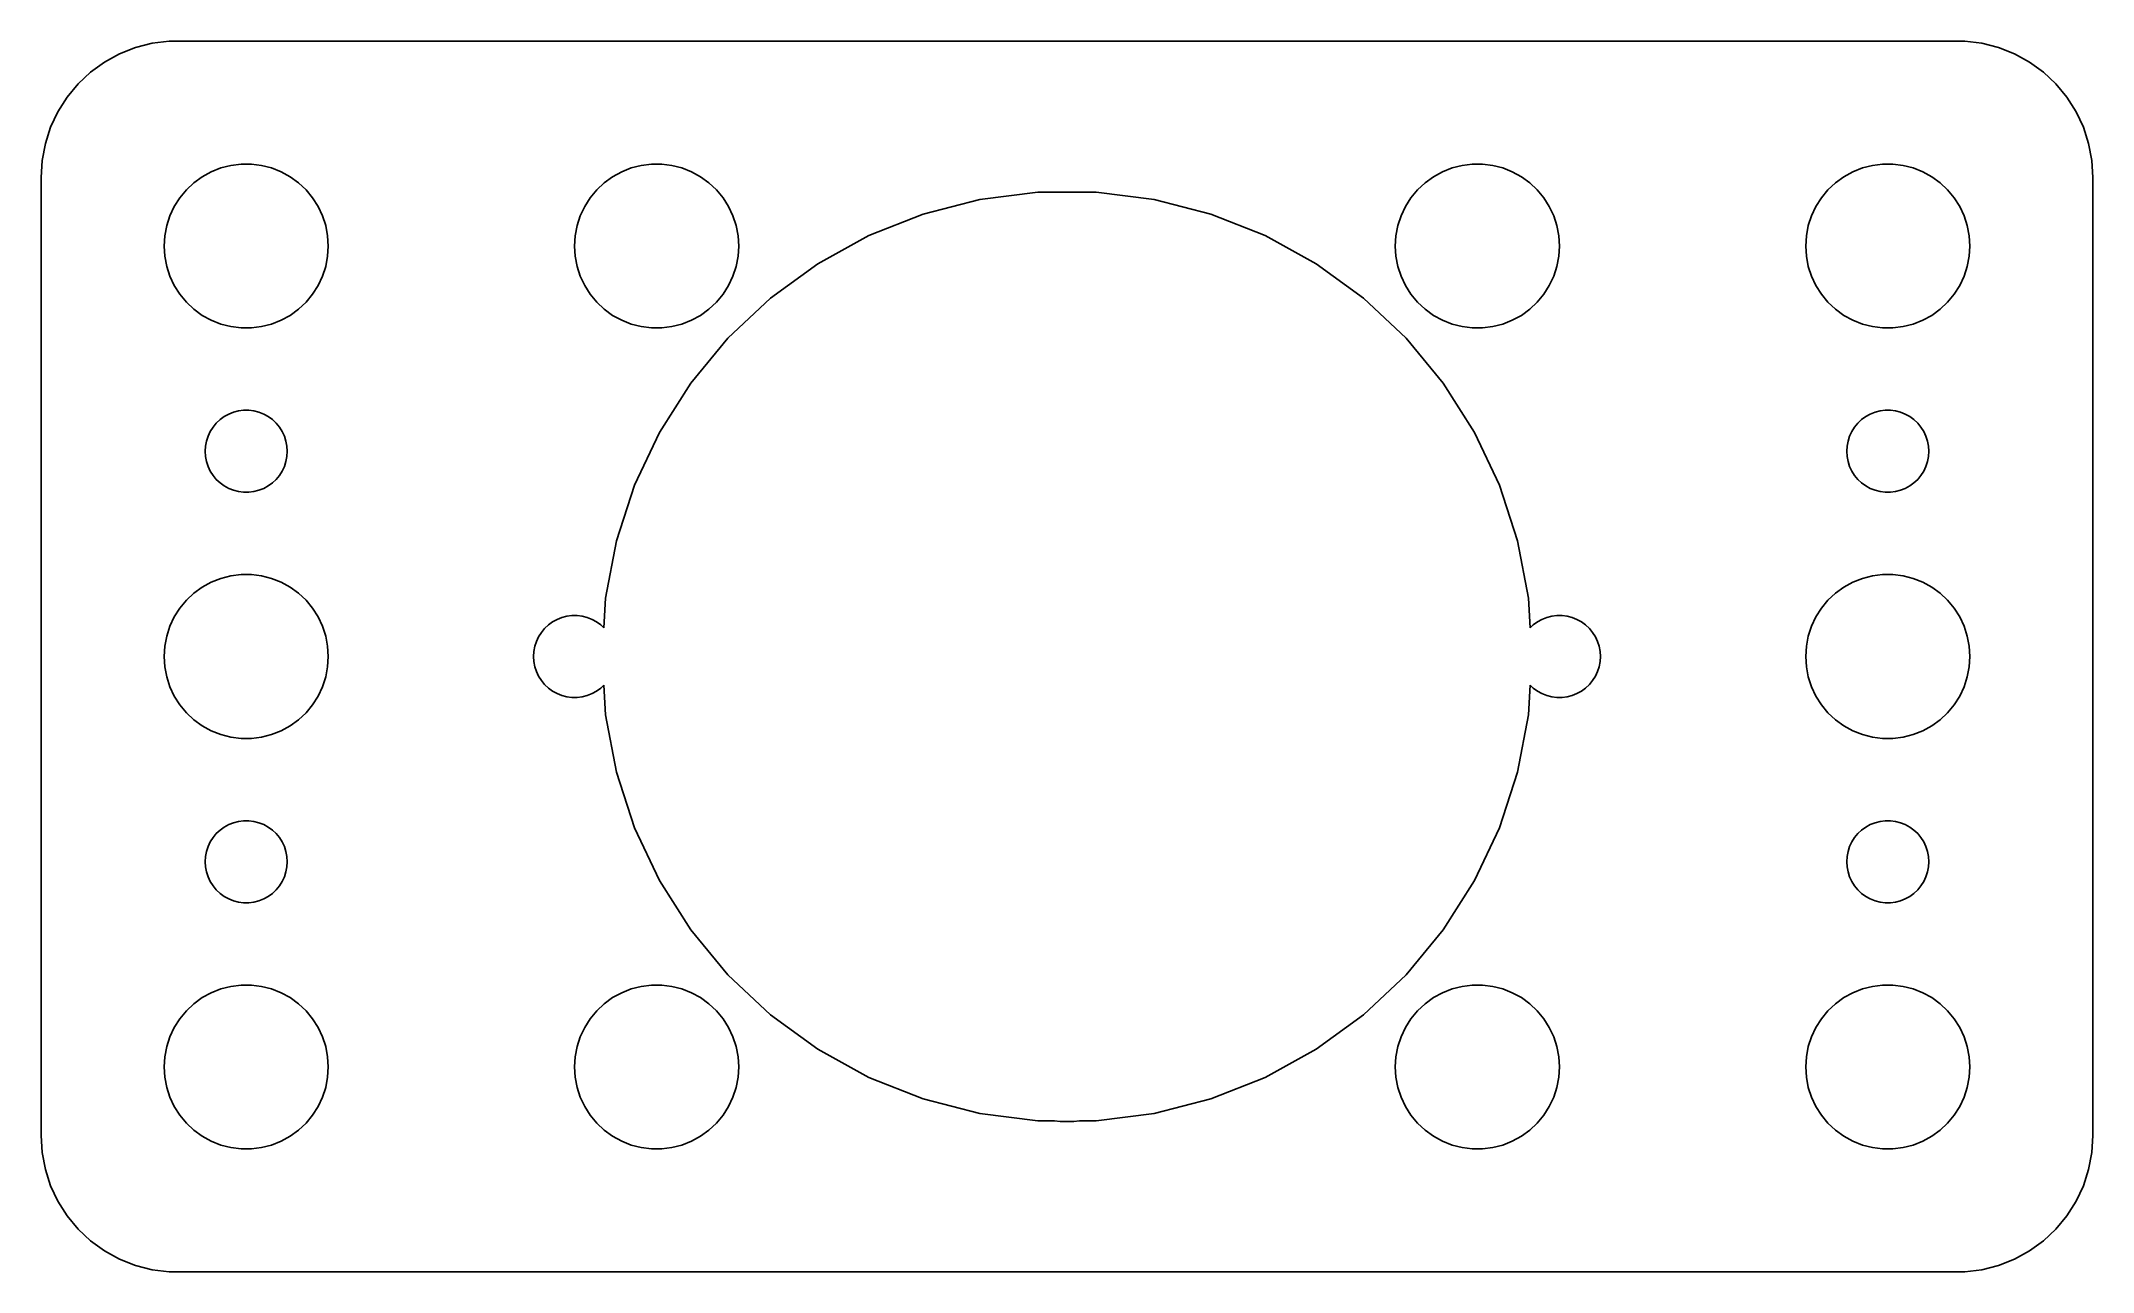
# Model space of a CAD drawing. Header units: metres. Extents: x -37.5 to 37.5, y 31.5 to 76.5.
import ezdxf

# ---------------------------------------------------------------- set-up
doc = ezdxf.new("R2010")
doc.units = ezdxf.units.M

msp = doc.modelspace()

# ---------------------------------------------------------------- linework, layer by layer
for p, q in [((-34.6289, 76.0241), (-35.1791, 75.7216)), ((-34.0451, 76.2553), (-34.6289, 76.0241)), ((-33.4369, 76.4114), (-34.0451, 76.2553)), ((-32.8139, 76.4901), (-33.4369, 76.4114)), ((32.8139, 76.4901), (-32.8139, 76.4901)), ((33.4369, 76.4114), (32.8139, 76.4901)), ((34.0451, 76.2553), (33.4369, 76.4114)), ((34.6289, 76.0241), (34.0451, 76.2553)), ((35.1791, 75.7216), (34.6289, 76.0241)), ((-35.6871, 75.3526), (-36.1448, 74.9227)), ((-35.1791, 75.7216), (-35.6871, 75.3526)), ((35.6871, 75.3526), (35.1791, 75.7216)), ((36.1448, 74.9227), (35.6871, 75.3526)), ((-36.5451, 74.4389), (-36.8815, 73.9088)), ((-36.1448, 74.9227), (-36.5451, 74.4389)), ((36.5451, 74.4389), (36.1448, 74.9227)), ((36.8815, 73.9088), (36.5451, 74.4389)), ((-36.8815, 73.9088), (-37.1489, 73.3406)), ((37.1489, 73.3406), (36.8815, 73.9088)), ((-37.1489, 73.3406), (-37.3429, 72.7434)), ((37.3429, 72.7434), (37.1489, 73.3406)), ((-37.4606, 72.1267), (-37.5, 71.5)), ((-37.3429, 72.7434), (-37.4606, 72.1267)), ((37.4606, 72.1267), (37.3429, 72.7434)), ((37.5, 71.5), (37.4606, 72.1267)), ((-37.5, 71.5), (-37.5, 36.5)), ((-32.1869, 71.0536), (-31.9123, 71.3115)), ((-31.9123, 71.3115), (-31.6075, 71.533)), ((-31.6075, 71.533), (-31.2773, 71.7145)), ((-31.2773, 71.7145), (-30.927, 71.8532)), ((-30.927, 71.8532), (-30.5621, 71.9469)), ((-30.5621, 71.9469), (-30.1884, 71.9941)), ((-30.1884, 71.9941), (-29.8116, 71.9941)), ((-29.8116, 71.9941), (-29.4379, 71.9469)), ((-29.4379, 71.9469), (-29.0729, 71.8532)), ((-29.0729, 71.8532), (-28.7227, 71.7145)), ((-28.7227, 71.7145), (-28.3925, 71.533)), ((-28.3925, 71.533), (-28.0877, 71.3115)), ((-28.0877, 71.3115), (-27.8131, 71.0536)), ((-17.1869, 71.0536), (-16.9123, 71.3115)), ((-16.9123, 71.3115), (-16.6075, 71.533)), ((-16.6075, 71.533), (-16.2773, 71.7145)), ((-16.2773, 71.7145), (-15.927, 71.8532)), ((-15.927, 71.8532), (-15.5621, 71.9469)), ((-15.5621, 71.9469), (-15.1884, 71.9941)), ((-15.1884, 71.9941), (-14.8116, 71.9941)), ((-14.8116, 71.9941), (-14.4379, 71.9469)), ((-14.4379, 71.9469), (-14.0729, 71.8532)), ((-14.0729, 71.8532), (-13.7227, 71.7145)), ((-13.7227, 71.7145), (-13.3925, 71.533)), ((-13.3925, 71.533), (-13.0877, 71.3115)), ((-13.0877, 71.3115), (-12.8131, 71.0536)), ((12.8131, 71.0536), (13.0877, 71.3115)), ((13.0877, 71.3115), (13.3925, 71.533)), ((13.3925, 71.533), (13.7227, 71.7145)), ((13.7227, 71.7145), (14.0729, 71.8532)), ((14.0729, 71.8532), (14.4379, 71.9469)), ((14.4379, 71.9469), (14.8116, 71.9941)), ((14.8116, 71.9941), (15.1884, 71.9941)), ((15.1884, 71.9941), (15.5621, 71.9469)), ((15.5621, 71.9469), (15.927, 71.8532)), ((15.927, 71.8532), (16.2773, 71.7145)), ((16.2773, 71.7145), (16.6075, 71.533)), ((16.6075, 71.533), (16.9123, 71.3115)), ((16.9123, 71.3115), (17.1869, 71.0536)), ((27.8131, 71.0536), (28.0877, 71.3115)), ((28.0877, 71.3115), (28.3925, 71.533)), ((28.3925, 71.533), (28.7227, 71.7145)), ((28.7227, 71.7145), (29.0729, 71.8532)), ((29.0729, 71.8532), (29.4379, 71.9469)), ((29.4379, 71.9469), (29.8116, 71.9941)), ((29.8116, 71.9941), (30.1884, 71.9941)), ((30.1884, 71.9941), (30.5621, 71.9469)), ((30.5621, 71.9469), (30.927, 71.8532)), ((30.927, 71.8532), (31.2773, 71.7145)), ((31.2773, 71.7145), (31.6075, 71.533)), ((31.6075, 71.533), (31.9123, 71.3115)), ((31.9123, 71.3115), (32.1869, 71.0536)), ((37.5, 36.5), (37.5, 71.5)), ((-32.6289, 70.4453), (-32.427, 70.7634)), ((-32.427, 70.7634), (-32.1869, 71.0536)), ((-27.8131, 71.0536), (-27.5729, 70.7634)), ((-27.5729, 70.7634), (-27.3711, 70.4453)), ((-17.6289, 70.4453), (-17.427, 70.7634)), ((-17.427, 70.7634), (-17.1869, 71.0536)), ((-12.8131, 71.0536), (-12.5729, 70.7634)), ((-12.5729, 70.7634), (-12.3711, 70.4453)), ((-5.2533, 70.168), (-3.1855, 70.6989)), ((-3.1855, 70.6989), (-1.0674, 70.9664)), ((-1.0674, 70.9664), (1.0674, 70.9664)), ((1.0674, 70.9664), (3.1855, 70.6989)), ((3.1855, 70.6989), (5.2533, 70.168)), ((12.3711, 70.4453), (12.5729, 70.7634)), ((12.5729, 70.7634), (12.8131, 71.0536)), ((17.1869, 71.0536), (17.427, 70.7634)), ((17.427, 70.7634), (17.6289, 70.4453)), ((27.3711, 70.4453), (27.5729, 70.7634)), ((27.5729, 70.7634), (27.8131, 71.0536)), ((32.1869, 71.0536), (32.427, 70.7634)), ((32.427, 70.7634), (32.6289, 70.4453)), ((-32.9057, 69.7461), (-32.7893, 70.1044)), ((-32.7893, 70.1044), (-32.6289, 70.4453)), ((-27.3711, 70.4453), (-27.2107, 70.1044)), ((-27.2107, 70.1044), (-27.0942, 69.7461)), ((-17.9057, 69.7461), (-17.7893, 70.1044)), ((-17.7893, 70.1044), (-17.6289, 70.4453)), ((-12.3711, 70.4453), (-12.2107, 70.1044)), ((-12.2107, 70.1044), (-12.0942, 69.7461)), ((-7.2382, 69.382), (-5.2533, 70.168)), ((5.2533, 70.168), (7.2382, 69.382)), ((12.0942, 69.7461), (12.2107, 70.1044)), ((12.2107, 70.1044), (12.3711, 70.4453)), ((17.6289, 70.4453), (17.7893, 70.1044)), ((17.7893, 70.1044), (17.9057, 69.7461)), ((27.0942, 69.7461), (27.2107, 70.1044)), ((27.2107, 70.1044), (27.3711, 70.4453)), ((32.6289, 70.4453), (32.7893, 70.1044)), ((32.7893, 70.1044), (32.9057, 69.7461)), ((-33, 69), (-32.9763, 69.376)), ((-32.9763, 68.624), (-33, 69)), ((-32.9763, 69.376), (-32.9057, 69.7461)), ((-27.0942, 69.7461), (-27.0237, 69.376)), ((-27.0237, 69.376), (-27, 69)), ((-27, 69), (-27.0237, 68.624)), ((-18, 69), (-17.9763, 69.376)), ((-17.9763, 68.624), (-18, 69)), ((-17.9763, 69.376), (-17.9057, 69.7461)), ((-12.0942, 69.7461), (-12.0237, 69.376)), ((-12.0237, 69.376), (-12, 69)), ((-12, 69), (-12.0237, 68.624)), ((-9.109, 68.3536), (-7.2382, 69.382)), ((7.2382, 69.382), (9.109, 68.3536)), ((12, 69), (12.0237, 69.376)), ((12.0237, 68.624), (12, 69)), ((12.0237, 69.376), (12.0942, 69.7461)), ((17.9057, 69.7461), (17.9763, 69.376)), ((17.9763, 69.376), (18, 69)), ((18, 69), (17.9763, 68.624)), ((27, 69), (27.0237, 69.376)), ((27.0237, 68.624), (27, 69)), ((27.0237, 69.376), (27.0942, 69.7461)), ((32.9057, 69.7461), (32.9763, 69.376)), ((32.9763, 69.376), (33, 69)), ((33, 69), (32.9763, 68.624)), ((-32.9057, 68.2539), (-32.9763, 68.624)), ((-32.7893, 67.8956), (-32.9057, 68.2539)), ((-27.0942, 68.2539), (-27.2107, 67.8956)), ((-27.0237, 68.624), (-27.0942, 68.2539)), ((-17.9057, 68.2539), (-17.9763, 68.624)), ((-17.7893, 67.8956), (-17.9057, 68.2539)), ((-12.0942, 68.2539), (-12.2107, 67.8956)), ((-12.0237, 68.624), (-12.0942, 68.2539)), ((-10.8362, 67.0987), (-9.109, 68.3536)), ((9.109, 68.3536), (10.8362, 67.0987)), ((12.0942, 68.2539), (12.0237, 68.624)), ((12.2107, 67.8956), (12.0942, 68.2539)), ((17.9057, 68.2539), (17.7893, 67.8956)), ((17.9763, 68.624), (17.9057, 68.2539)), ((27.0942, 68.2539), (27.0237, 68.624)), ((27.2107, 67.8956), (27.0942, 68.2539)), ((32.9057, 68.2539), (32.7893, 67.8956)), ((32.9763, 68.624), (32.9057, 68.2539)), ((-32.6289, 67.5547), (-32.7893, 67.8956)), ((-32.427, 67.2366), (-32.6289, 67.5547)), ((-27.3711, 67.5547), (-27.5729, 67.2366)), ((-27.2107, 67.8956), (-27.3711, 67.5547)), ((-17.6289, 67.5547), (-17.7893, 67.8956)), ((-17.427, 67.2366), (-17.6289, 67.5547)), ((-12.3711, 67.5547), (-12.5729, 67.2366)), ((-12.2107, 67.8956), (-12.3711, 67.5547)), ((12.3711, 67.5547), (12.2107, 67.8956)), ((12.5729, 67.2366), (12.3711, 67.5547)), ((17.6289, 67.5547), (17.427, 67.2366)), ((17.7893, 67.8956), (17.6289, 67.5547)), ((27.3711, 67.5547), (27.2107, 67.8956)), ((27.5729, 67.2366), (27.3711, 67.5547)), ((32.6289, 67.5547), (32.427, 67.2366)), ((32.7893, 67.8956), (32.6289, 67.5547)), ((-32.1869, 66.9464), (-32.427, 67.2366)), ((-31.9123, 66.6884), (-32.1869, 66.9464)), ((-27.8131, 66.9464), (-28.0877, 66.6884)), ((-27.5729, 67.2366), (-27.8131, 66.9464)), ((-17.1869, 66.9464), (-17.427, 67.2366)), ((-16.9123, 66.6884), (-17.1869, 66.9464)), ((-12.8131, 66.9464), (-13.0877, 66.6884)), ((-12.5729, 67.2366), (-12.8131, 66.9464)), ((-12.3925, 65.6373), (-10.8362, 67.0987)), ((10.8362, 67.0987), (12.3925, 65.6373)), ((12.8131, 66.9464), (12.5729, 67.2366)), ((13.0877, 66.6884), (12.8131, 66.9464)), ((17.1869, 66.9464), (16.9123, 66.6884)), ((17.427, 67.2366), (17.1869, 66.9464)), ((27.8131, 66.9464), (27.5729, 67.2366)), ((28.0877, 66.6884), (27.8131, 66.9464)), ((32.1869, 66.9464), (31.9123, 66.6884)), ((32.427, 67.2366), (32.1869, 66.9464)), ((-31.6075, 66.467), (-31.9123, 66.6884)), ((-31.2773, 66.2855), (-31.6075, 66.467)), ((-30.927, 66.1468), (-31.2773, 66.2855)), ((-30.5621, 66.0531), (-30.927, 66.1468)), ((-30.1884, 66.0059), (-30.5621, 66.0531)), ((-29.8116, 66.0059), (-30.1884, 66.0059)), ((-29.4379, 66.0531), (-29.8116, 66.0059)), ((-29.0729, 66.1468), (-29.4379, 66.0531)), ((-28.7227, 66.2855), (-29.0729, 66.1468)), ((-28.3925, 66.467), (-28.7227, 66.2855)), ((-28.0877, 66.6884), (-28.3925, 66.467)), ((-16.6075, 66.467), (-16.9123, 66.6884)), ((-16.2773, 66.2855), (-16.6075, 66.467)), ((-15.927, 66.1468), (-16.2773, 66.2855)), ((-15.5621, 66.0531), (-15.927, 66.1468)), ((-15.1884, 66.0059), (-15.5621, 66.0531)), ((-14.8116, 66.0059), (-15.1884, 66.0059)), ((-14.4379, 66.0531), (-14.8116, 66.0059)), ((-14.0729, 66.1468), (-14.4379, 66.0531)), ((-13.7227, 66.2855), (-14.0729, 66.1468)), ((-13.3925, 66.467), (-13.7227, 66.2855)), ((-13.0877, 66.6884), (-13.3925, 66.467)), ((13.3925, 66.467), (13.0877, 66.6884)), ((13.7227, 66.2855), (13.3925, 66.467)), ((14.0729, 66.1468), (13.7227, 66.2855)), ((14.4379, 66.0531), (14.0729, 66.1468)), ((14.8116, 66.0059), (14.4379, 66.0531)), ((15.1884, 66.0059), (14.8116, 66.0059)), ((15.5621, 66.0531), (15.1884, 66.0059)), ((15.927, 66.1468), (15.5621, 66.0531)), ((16.2773, 66.2855), (15.927, 66.1468)), ((16.6075, 66.467), (16.2773, 66.2855)), ((16.9123, 66.6884), (16.6075, 66.467)), ((28.3925, 66.467), (28.0877, 66.6884)), ((28.7227, 66.2855), (28.3925, 66.467)), ((29.0729, 66.1468), (28.7227, 66.2855)), ((29.4379, 66.0531), (29.0729, 66.1468)), ((29.8116, 66.0059), (29.4379, 66.0531)), ((30.1884, 66.0059), (29.8116, 66.0059)), ((30.5621, 66.0531), (30.1884, 66.0059)), ((30.927, 66.1468), (30.5621, 66.0531)), ((31.2773, 66.2855), (30.927, 66.1468)), ((31.6075, 66.467), (31.2773, 66.2855)), ((31.9123, 66.6884), (31.6075, 66.467)), ((-13.7533, 63.9923), (-12.3925, 65.6373)), ((12.3925, 65.6373), (13.7533, 63.9923)), ((-14.8972, 62.1898), (-13.7533, 63.9923)), ((13.7533, 63.9923), (14.8972, 62.1898)), ((-31.3145, 62.2226), (-31.2135, 62.3817)), ((-31.2135, 62.3817), (-31.0934, 62.5268)), ((-31.0934, 62.5268), (-30.9561, 62.6558)), ((-30.9561, 62.6558), (-30.8037, 62.7665)), ((-30.8037, 62.7665), (-30.6387, 62.8572)), ((-30.6387, 62.8572), (-30.4635, 62.9266)), ((-30.4635, 62.9266), (-30.2811, 62.9734)), ((-30.2811, 62.9734), (-30.0942, 62.997)), ((-30.0942, 62.997), (-29.9058, 62.997)), ((-29.9058, 62.997), (-29.7189, 62.9734)), ((-29.7189, 62.9734), (-29.5365, 62.9266)), ((-29.5365, 62.9266), (-29.3613, 62.8572)), ((-29.3613, 62.8572), (-29.1963, 62.7665)), ((-29.1963, 62.7665), (-29.0439, 62.6558)), ((-29.0439, 62.6558), (-28.9065, 62.5268)), ((-28.9065, 62.5268), (-28.7865, 62.3817)), ((-28.7865, 62.3817), (-28.6855, 62.2226)), ((28.6855, 62.2226), (28.7865, 62.3817)), ((28.7865, 62.3817), (28.9065, 62.5268)), ((28.9065, 62.5268), (29.0439, 62.6558)), ((29.0439, 62.6558), (29.1963, 62.7665)), ((29.1963, 62.7665), (29.3613, 62.8572)), ((29.3613, 62.8572), (29.5365, 62.9266)), ((29.5365, 62.9266), (29.7189, 62.9734)), ((29.7189, 62.9734), (29.9058, 62.997)), ((29.9058, 62.997), (30.0942, 62.997)), ((30.0942, 62.997), (30.2811, 62.9734)), ((30.2811, 62.9734), (30.4635, 62.9266)), ((30.4635, 62.9266), (30.6387, 62.8572)), ((30.6387, 62.8572), (30.8037, 62.7665)), ((30.8037, 62.7665), (30.9561, 62.6558)), ((30.9561, 62.6558), (31.0934, 62.5268)), ((31.0934, 62.5268), (31.2135, 62.3817)), ((31.2135, 62.3817), (31.3145, 62.2226)), ((-31.5, 61.5), (-31.4882, 61.688)), ((-31.4882, 61.312), (-31.5, 61.5)), ((-31.4882, 61.688), (-31.4529, 61.873)), ((-31.4529, 61.873), (-31.3947, 62.0522)), ((-31.3947, 62.0522), (-31.3145, 62.2226)), ((-28.6855, 62.2226), (-28.6053, 62.0522)), ((-28.6053, 62.0522), (-28.5471, 61.873)), ((-28.5471, 61.873), (-28.5118, 61.688)), ((-28.5118, 61.688), (-28.5, 61.5)), ((-28.5, 61.5), (-28.5118, 61.312)), ((-15.8062, 60.2581), (-14.8972, 62.1898)), ((14.8972, 62.1898), (15.8062, 60.2581)), ((28.5, 61.5), (28.5118, 61.688)), ((28.5118, 61.312), (28.5, 61.5)), ((28.5118, 61.688), (28.5471, 61.873)), ((28.5471, 61.873), (28.6053, 62.0522)), ((28.6053, 62.0522), (28.6855, 62.2226)), ((31.3145, 62.2226), (31.3947, 62.0522)), ((31.3947, 62.0522), (31.4529, 61.873)), ((31.4529, 61.873), (31.4882, 61.688)), ((31.4882, 61.688), (31.5, 61.5)), ((31.5, 61.5), (31.4882, 61.312)), ((-31.4529, 61.127), (-31.4882, 61.312)), ((-31.3947, 60.9478), (-31.4529, 61.127)), ((-31.3145, 60.7774), (-31.3947, 60.9478)), ((-31.2135, 60.6183), (-31.3145, 60.7774)), ((-28.6855, 60.7774), (-28.7865, 60.6183)), ((-28.6053, 60.9478), (-28.6855, 60.7774)), ((-28.5471, 61.127), (-28.6053, 60.9478)), ((-28.5118, 61.312), (-28.5471, 61.127)), ((28.5471, 61.127), (28.5118, 61.312)), ((28.6053, 60.9478), (28.5471, 61.127)), ((28.6855, 60.7774), (28.6053, 60.9478)), ((28.7865, 60.6183), (28.6855, 60.7774)), ((31.3145, 60.7774), (31.2135, 60.6183)), ((31.3947, 60.9478), (31.3145, 60.7774)), ((31.4529, 61.127), (31.3947, 60.9478)), ((31.4882, 61.312), (31.4529, 61.127)), ((-31.0934, 60.4732), (-31.2135, 60.6183)), ((-30.9561, 60.3442), (-31.0934, 60.4732)), ((-30.8037, 60.2335), (-30.9561, 60.3442)), ((-30.6387, 60.1427), (-30.8037, 60.2335)), ((-30.4635, 60.0734), (-30.6387, 60.1427)), ((-30.2811, 60.0266), (-30.4635, 60.0734)), ((-30.0942, 60.0029), (-30.2811, 60.0266)), ((-29.9058, 60.0029), (-30.0942, 60.0029)), ((-29.7189, 60.0266), (-29.9058, 60.0029)), ((-29.5365, 60.0734), (-29.7189, 60.0266)), ((-29.3613, 60.1427), (-29.5365, 60.0734)), ((-29.1963, 60.2335), (-29.3613, 60.1427)), ((-29.0439, 60.3442), (-29.1963, 60.2335)), ((-28.9065, 60.4732), (-29.0439, 60.3442)), ((-28.7865, 60.6183), (-28.9065, 60.4732)), ((-16.4659, 58.2277), (-15.8062, 60.2581)), ((15.8062, 60.2581), (16.4659, 58.2277)), ((28.9065, 60.4732), (28.7865, 60.6183)), ((29.0439, 60.3442), (28.9065, 60.4732)), ((29.1963, 60.2335), (29.0439, 60.3442)), ((29.3613, 60.1427), (29.1963, 60.2335)), ((29.5365, 60.0734), (29.3613, 60.1427)), ((29.7189, 60.0266), (29.5365, 60.0734)), ((29.9058, 60.0029), (29.7189, 60.0266)), ((30.0942, 60.0029), (29.9058, 60.0029)), ((30.2811, 60.0266), (30.0942, 60.0029)), ((30.4635, 60.0734), (30.2811, 60.0266)), ((30.6387, 60.1427), (30.4635, 60.0734)), ((30.8037, 60.2335), (30.6387, 60.1427)), ((30.9561, 60.3442), (30.8037, 60.2335)), ((31.0934, 60.4732), (30.9561, 60.3442)), ((31.2135, 60.6183), (31.0934, 60.4732)), ((-16.8659, 56.1307), (-16.4659, 58.2277)), ((16.4659, 58.2277), (16.8659, 56.1307)), ((-32.1869, 56.0536), (-31.9123, 56.3115)), ((-31.9123, 56.3115), (-31.6075, 56.533)), ((-31.6075, 56.533), (-31.2773, 56.7145)), ((-31.2773, 56.7145), (-30.927, 56.8532)), ((-30.927, 56.8532), (-30.5621, 56.9469)), ((-30.5621, 56.9469), (-30.1884, 56.9941)), ((-30.1884, 56.9941), (-29.8116, 56.9941)), ((-29.8116, 56.9941), (-29.4379, 56.9469)), ((-29.4379, 56.9469), (-29.0729, 56.8532)), ((-29.0729, 56.8532), (-28.7227, 56.7145)), ((-28.7227, 56.7145), (-28.3925, 56.533)), ((-28.3925, 56.533), (-28.0877, 56.3115)), ((-28.0877, 56.3115), (-27.8131, 56.0536)), ((27.8131, 56.0536), (28.0877, 56.3115)), ((28.0877, 56.3115), (28.3925, 56.533)), ((28.3925, 56.533), (28.7227, 56.7145)), ((28.7227, 56.7145), (29.0729, 56.8532)), ((29.0729, 56.8532), (29.4379, 56.9469)), ((29.4379, 56.9469), (29.8116, 56.9941)), ((29.8116, 56.9941), (30.1884, 56.9941)), ((30.1884, 56.9941), (30.5621, 56.9469)), ((30.5621, 56.9469), (30.927, 56.8532)), ((30.927, 56.8532), (31.2773, 56.7145)), ((31.2773, 56.7145), (31.6075, 56.533)), ((31.6075, 56.533), (31.9123, 56.3115)), ((31.9123, 56.3115), (32.1869, 56.0536)), ((-32.6289, 55.4453), (-32.427, 55.7634)), ((-32.427, 55.7634), (-32.1869, 56.0536)), ((-27.8131, 56.0536), (-27.5729, 55.7634)), ((-27.5729, 55.7634), (-27.3711, 55.4453)), ((-16.9338, 55.0524), (-16.8659, 56.1307)), ((16.8659, 56.1307), (16.9338, 55.0524)), ((27.3711, 55.4453), (27.5729, 55.7634)), ((27.5729, 55.7634), (27.8131, 56.0536)), ((32.1869, 56.0536), (32.427, 55.7634)), ((32.427, 55.7634), (32.6289, 55.4453)), ((-32.9057, 54.7461), (-32.7893, 55.1044)), ((-32.7893, 55.1044), (-32.6289, 55.4453)), ((-27.3711, 55.4453), (-27.2107, 55.1044)), ((-27.2107, 55.1044), (-27.0942, 54.7461)), ((-19.3145, 54.7226), (-19.2135, 54.8817)), ((-19.2135, 54.8817), (-19.0934, 55.0268)), ((-19.0934, 55.0268), (-18.9561, 55.1558)), ((-18.9561, 55.1558), (-18.8037, 55.2665)), ((-18.8037, 55.2665), (-18.6387, 55.3572)), ((-18.6387, 55.3572), (-18.4635, 55.4266)), ((-18.4635, 55.4266), (-18.2811, 55.4734)), ((-18.2811, 55.4734), (-18.0942, 55.497)), ((-18.0942, 55.497), (-17.9058, 55.497)), ((-17.9058, 55.497), (-17.7189, 55.4734)), ((-17.7189, 55.4734), (-17.5365, 55.4266)), ((-17.5365, 55.4266), (-17.3613, 55.3572)), ((-17.3613, 55.3572), (-17.1963, 55.2665)), ((-17.1963, 55.2665), (-17.0439, 55.1558)), ((-17.0439, 55.1558), (-16.9338, 55.0524)), ((16.9338, 55.0524), (17.0439, 55.1558)), ((17.0439, 55.1558), (17.1963, 55.2665)), ((17.1963, 55.2665), (17.3613, 55.3572)), ((17.3613, 55.3572), (17.5365, 55.4266)), ((17.5365, 55.4266), (17.7189, 55.4734)), ((17.7189, 55.4734), (17.9058, 55.497)), ((17.9058, 55.497), (18.0942, 55.497)), ((18.0942, 55.497), (18.2811, 55.4734)), ((18.2811, 55.4734), (18.4635, 55.4266)), ((18.4635, 55.4266), (18.6387, 55.3572)), ((18.6387, 55.3572), (18.8037, 55.2665)), ((18.8037, 55.2665), (18.9561, 55.1558)), ((18.9561, 55.1558), (19.0934, 55.0268)), ((19.0934, 55.0268), (19.2135, 54.8817)), ((19.2135, 54.8817), (19.3145, 54.7226)), ((27.0942, 54.7461), (27.2107, 55.1044)), ((27.2107, 55.1044), (27.3711, 55.4453)), ((32.6289, 55.4453), (32.7893, 55.1044)), ((32.7893, 55.1044), (32.9057, 54.7461)), ((-33, 54), (-32.9763, 54.376)), ((-32.9763, 53.624), (-33, 54)), ((-32.9763, 54.376), (-32.9057, 54.7461)), ((-27.0942, 54.7461), (-27.0237, 54.376)), ((-27.0237, 54.376), (-27, 54)), ((-27, 54), (-27.0237, 53.624)), ((-19.5, 54), (-19.4882, 54.188)), ((-19.4882, 53.812), (-19.5, 54)), ((-19.4882, 54.188), (-19.4529, 54.373)), ((-19.4529, 54.373), (-19.3947, 54.5522)), ((-19.3947, 54.5522), (-19.3145, 54.7226)), ((19.3145, 54.7226), (19.3947, 54.5522)), ((19.3947, 54.5522), (19.4529, 54.373)), ((19.4529, 54.373), (19.4882, 54.188)), ((19.4882, 54.188), (19.5, 54)), ((19.5, 54), (19.4882, 53.812)), ((27, 54), (27.0237, 54.376)), ((27.0237, 53.624), (27, 54)), ((27.0237, 54.376), (27.0942, 54.7461)), ((32.9057, 54.7461), (32.9763, 54.376)), ((32.9763, 54.376), (33, 54)), ((33, 54), (32.9763, 53.624)), ((-32.9057, 53.2539), (-32.9763, 53.624)), ((-32.7893, 52.8956), (-32.9057, 53.2539)), ((-27.0942, 53.2539), (-27.2107, 52.8956)), ((-27.0237, 53.624), (-27.0942, 53.2539)), ((-19.4529, 53.627), (-19.4882, 53.812)), ((-19.3947, 53.4478), (-19.4529, 53.627)), ((-19.3145, 53.2774), (-19.3947, 53.4478)), ((-19.2135, 53.1183), (-19.3145, 53.2774)), ((19.3145, 53.2774), (19.2135, 53.1183)), ((19.3947, 53.4478), (19.3145, 53.2774)), ((19.4529, 53.627), (19.3947, 53.4478)), ((19.4882, 53.812), (19.4529, 53.627)), ((27.0942, 53.2539), (27.0237, 53.624)), ((27.2107, 52.8956), (27.0942, 53.2539)), ((32.9057, 53.2539), (32.7893, 52.8956)), ((32.9763, 53.624), (32.9057, 53.2539)), ((-32.6289, 52.5547), (-32.7893, 52.8956)), ((-32.427, 52.2366), (-32.6289, 52.5547)), ((-27.3711, 52.5547), (-27.5729, 52.2366)), ((-27.2107, 52.8956), (-27.3711, 52.5547)), ((-19.0934, 52.9732), (-19.2135, 53.1183)), ((-18.9561, 52.8442), (-19.0934, 52.9732)), ((-18.8037, 52.7335), (-18.9561, 52.8442)), ((-18.6387, 52.6428), (-18.8037, 52.7335)), ((-18.4635, 52.5734), (-18.6387, 52.6428)), ((-18.2811, 52.5266), (-18.4635, 52.5734)), ((-18.0942, 52.503), (-18.2811, 52.5266)), ((-17.9058, 52.503), (-18.0942, 52.503)), ((-17.7189, 52.5266), (-17.9058, 52.503)), ((-17.5365, 52.5734), (-17.7189, 52.5266)), ((-17.3613, 52.6428), (-17.5365, 52.5734)), ((-17.1963, 52.7335), (-17.3613, 52.6428)), ((-17.0439, 52.8442), (-17.1963, 52.7335)), ((-16.9338, 52.9476), (-17.0439, 52.8442)), ((-16.8659, 51.8693), (-16.9338, 52.9476)), ((16.9338, 52.9476), (16.8659, 51.8693)), ((17.0439, 52.8442), (16.9338, 52.9476)), ((17.1963, 52.7335), (17.0439, 52.8442)), ((17.3613, 52.6428), (17.1963, 52.7335)), ((17.5365, 52.5734), (17.3613, 52.6428)), ((17.7189, 52.5266), (17.5365, 52.5734)), ((17.9058, 52.503), (17.7189, 52.5266)), ((18.0942, 52.503), (17.9058, 52.503)), ((18.2811, 52.5266), (18.0942, 52.503)), ((18.4635, 52.5734), (18.2811, 52.5266)), ((18.6387, 52.6428), (18.4635, 52.5734)), ((18.8037, 52.7335), (18.6387, 52.6428)), ((18.9561, 52.8442), (18.8037, 52.7335)), ((19.0934, 52.9732), (18.9561, 52.8442)), ((19.2135, 53.1183), (19.0934, 52.9732)), ((27.3711, 52.5547), (27.2107, 52.8956)), ((27.5729, 52.2366), (27.3711, 52.5547)), ((32.6289, 52.5547), (32.427, 52.2366)), ((32.7893, 52.8956), (32.6289, 52.5547)), ((-32.1869, 51.9464), (-32.427, 52.2366)), ((-31.9123, 51.6885), (-32.1869, 51.9464)), ((-27.8131, 51.9464), (-28.0877, 51.6885)), ((-27.5729, 52.2366), (-27.8131, 51.9464)), ((-16.4659, 49.7723), (-16.8659, 51.8693)), ((16.8659, 51.8693), (16.4659, 49.7723)), ((27.8131, 51.9464), (27.5729, 52.2366)), ((28.0877, 51.6885), (27.8131, 51.9464)), ((32.1869, 51.9464), (31.9123, 51.6885)), ((32.427, 52.2366), (32.1869, 51.9464)), ((-31.6075, 51.467), (-31.9123, 51.6885)), ((-31.2773, 51.2855), (-31.6075, 51.467)), ((-30.927, 51.1468), (-31.2773, 51.2855)), ((-30.5621, 51.0531), (-30.927, 51.1468)), ((-30.1884, 51.0059), (-30.5621, 51.0531)), ((-29.8116, 51.0059), (-30.1884, 51.0059)), ((-29.4379, 51.0531), (-29.8116, 51.0059)), ((-29.0729, 51.1468), (-29.4379, 51.0531)), ((-28.7227, 51.2855), (-29.0729, 51.1468)), ((-28.3925, 51.467), (-28.7227, 51.2855)), ((-28.0877, 51.6885), (-28.3925, 51.467)), ((28.3925, 51.467), (28.0877, 51.6885)), ((28.7227, 51.2855), (28.3925, 51.467)), ((29.0729, 51.1468), (28.7227, 51.2855)), ((29.4379, 51.0531), (29.0729, 51.1468)), ((29.8116, 51.0059), (29.4379, 51.0531)), ((30.1884, 51.0059), (29.8116, 51.0059)), ((30.5621, 51.0531), (30.1884, 51.0059)), ((30.927, 51.1468), (30.5621, 51.0531)), ((31.2773, 51.2855), (30.927, 51.1468)), ((31.6075, 51.467), (31.2773, 51.2855)), ((31.9123, 51.6885), (31.6075, 51.467)), ((-15.8062, 47.7419), (-16.4659, 49.7723)), ((16.4659, 49.7723), (15.8062, 47.7419)), ((-31.3145, 47.2226), (-31.2135, 47.3817)), ((-31.2135, 47.3817), (-31.0934, 47.5268)), ((-31.0934, 47.5268), (-30.9561, 47.6558)), ((-30.9561, 47.6558), (-30.8037, 47.7665)), ((-30.8037, 47.7665), (-30.6387, 47.8573)), ((-30.6387, 47.8573), (-30.4635, 47.9266)), ((-30.4635, 47.9266), (-30.2811, 47.9734)), ((-30.2811, 47.9734), (-30.0942, 47.9971)), ((-30.0942, 47.9971), (-29.9058, 47.9971)), ((-29.9058, 47.9971), (-29.7189, 47.9734)), ((-29.7189, 47.9734), (-29.5365, 47.9266)), ((-29.5365, 47.9266), (-29.3613, 47.8573)), ((-29.3613, 47.8573), (-29.1963, 47.7665)), ((-29.1963, 47.7665), (-29.0439, 47.6558)), ((-29.0439, 47.6558), (-28.9065, 47.5268)), ((-28.9065, 47.5268), (-28.7865, 47.3817)), ((-28.7865, 47.3817), (-28.6855, 47.2226)), ((-14.8972, 45.8102), (-15.8062, 47.7419)), ((15.8062, 47.7419), (14.8972, 45.8102)), ((28.6855, 47.2226), (28.7865, 47.3817)), ((28.7865, 47.3817), (28.9065, 47.5268)), ((28.9065, 47.5268), (29.0439, 47.6558)), ((29.0439, 47.6558), (29.1963, 47.7665)), ((29.1963, 47.7665), (29.3613, 47.8573)), ((29.3613, 47.8573), (29.5365, 47.9266)), ((29.5365, 47.9266), (29.7189, 47.9734)), ((29.7189, 47.9734), (29.9058, 47.9971)), ((29.9058, 47.9971), (30.0942, 47.9971)), ((30.0942, 47.9971), (30.2811, 47.9734)), ((30.2811, 47.9734), (30.4635, 47.9266)), ((30.4635, 47.9266), (30.6387, 47.8573)), ((30.6387, 47.8573), (30.8037, 47.7665)), ((30.8037, 47.7665), (30.9561, 47.6558)), ((30.9561, 47.6558), (31.0934, 47.5268)), ((31.0934, 47.5268), (31.2135, 47.3817)), ((31.2135, 47.3817), (31.3145, 47.2226)), ((-31.5, 46.5), (-31.4882, 46.688)), ((-31.4882, 46.312), (-31.5, 46.5)), ((-31.4882, 46.688), (-31.4529, 46.873)), ((-31.4529, 46.873), (-31.3947, 47.0522)), ((-31.3947, 47.0522), (-31.3145, 47.2226)), ((-28.6855, 47.2226), (-28.6053, 47.0522)), ((-28.6053, 47.0522), (-28.5471, 46.873)), ((-28.5471, 46.873), (-28.5118, 46.688)), ((-28.5118, 46.688), (-28.5, 46.5)), ((-28.5, 46.5), (-28.5118, 46.312)), ((28.5, 46.5), (28.5118, 46.688)), ((28.5118, 46.312), (28.5, 46.5)), ((28.5118, 46.688), (28.5471, 46.873)), ((28.5471, 46.873), (28.6053, 47.0522)), ((28.6053, 47.0522), (28.6855, 47.2226)), ((31.3145, 47.2226), (31.3947, 47.0522)), ((31.3947, 47.0522), (31.4529, 46.873)), ((31.4529, 46.873), (31.4882, 46.688)), ((31.4882, 46.688), (31.5, 46.5)), ((31.5, 46.5), (31.4882, 46.312)), ((-31.4529, 46.127), (-31.4882, 46.312)), ((-31.3947, 45.9478), (-31.4529, 46.127)), ((-31.3145, 45.7774), (-31.3947, 45.9478)), ((-31.2135, 45.6183), (-31.3145, 45.7774)), ((-28.6855, 45.7774), (-28.7865, 45.6183)), ((-28.6053, 45.9478), (-28.6855, 45.7774)), ((-28.5471, 46.127), (-28.6053, 45.9478)), ((-28.5118, 46.312), (-28.5471, 46.127)), ((-13.7533, 44.0077), (-14.8972, 45.8102)), ((14.8972, 45.8102), (13.7533, 44.0077)), ((28.5471, 46.127), (28.5118, 46.312)), ((28.6053, 45.9478), (28.5471, 46.127)), ((28.6855, 45.7774), (28.6053, 45.9478)), ((28.7865, 45.6183), (28.6855, 45.7774)), ((31.3145, 45.7774), (31.2135, 45.6183)), ((31.3947, 45.9478), (31.3145, 45.7774)), ((31.4529, 46.127), (31.3947, 45.9478)), ((31.4882, 46.312), (31.4529, 46.127)), ((-31.0934, 45.4732), (-31.2135, 45.6183)), ((-30.9561, 45.3442), (-31.0934, 45.4732)), ((-30.8037, 45.2335), (-30.9561, 45.3442)), ((-30.6387, 45.1428), (-30.8037, 45.2335)), ((-30.4635, 45.0734), (-30.6387, 45.1428)), ((-30.2811, 45.0266), (-30.4635, 45.0734)), ((-30.0942, 45.003), (-30.2811, 45.0266)), ((-29.9058, 45.003), (-30.0942, 45.003)), ((-29.7189, 45.0266), (-29.9058, 45.003)), ((-29.5365, 45.0734), (-29.7189, 45.0266)), ((-29.3613, 45.1428), (-29.5365, 45.0734)), ((-29.1963, 45.2335), (-29.3613, 45.1428)), ((-29.0439, 45.3442), (-29.1963, 45.2335)), ((-28.9065, 45.4732), (-29.0439, 45.3442)), ((-28.7865, 45.6183), (-28.9065, 45.4732)), ((28.9065, 45.4732), (28.7865, 45.6183)), ((29.0439, 45.3442), (28.9065, 45.4732)), ((29.1963, 45.2335), (29.0439, 45.3442)), ((29.3613, 45.1428), (29.1963, 45.2335)), ((29.5365, 45.0734), (29.3613, 45.1428)), ((29.7189, 45.0266), (29.5365, 45.0734)), ((29.9058, 45.003), (29.7189, 45.0266)), ((30.0942, 45.003), (29.9058, 45.003)), ((30.2811, 45.0266), (30.0942, 45.003)), ((30.4635, 45.0734), (30.2811, 45.0266)), ((30.6387, 45.1428), (30.4635, 45.0734)), ((30.8037, 45.2335), (30.6387, 45.1428)), ((30.9561, 45.3442), (30.8037, 45.2335)), ((31.0934, 45.4732), (30.9561, 45.3442)), ((31.2135, 45.6183), (31.0934, 45.4732)), ((-12.3925, 42.3627), (-13.7533, 44.0077)), ((13.7533, 44.0077), (12.3925, 42.3627)), ((-10.8362, 40.9013), (-12.3925, 42.3627)), ((12.3925, 42.3627), (10.8362, 40.9013)), ((-32.1869, 41.0536), (-31.9123, 41.3116)), ((-31.9123, 41.3116), (-31.6075, 41.533)), ((-31.6075, 41.533), (-31.2773, 41.7145)), ((-31.2773, 41.7145), (-30.927, 41.8532)), ((-30.927, 41.8532), (-30.5621, 41.9469)), ((-30.5621, 41.9469), (-30.1884, 41.9941)), ((-30.1884, 41.9941), (-29.8116, 41.9941)), ((-29.8116, 41.9941), (-29.4379, 41.9469)), ((-29.4379, 41.9469), (-29.0729, 41.8532)), ((-29.0729, 41.8532), (-28.7227, 41.7145)), ((-28.7227, 41.7145), (-28.3925, 41.533)), ((-28.3925, 41.533), (-28.0877, 41.3116)), ((-28.0877, 41.3116), (-27.8131, 41.0536)), ((-17.1869, 41.0536), (-16.9123, 41.3116)), ((-16.9123, 41.3116), (-16.6075, 41.533)), ((-16.6075, 41.533), (-16.2773, 41.7145)), ((-16.2773, 41.7145), (-15.927, 41.8532)), ((-15.927, 41.8532), (-15.5621, 41.9469)), ((-15.5621, 41.9469), (-15.1884, 41.9941)), ((-15.1884, 41.9941), (-14.8116, 41.9941)), ((-14.8116, 41.9941), (-14.4379, 41.9469)), ((-14.4379, 41.9469), (-14.0729, 41.8532)), ((-14.0729, 41.8532), (-13.7227, 41.7145)), ((-13.7227, 41.7145), (-13.3925, 41.533)), ((-13.3925, 41.533), (-13.0877, 41.3116)), ((-13.0877, 41.3116), (-12.8131, 41.0536)), ((12.8131, 41.0536), (13.0877, 41.3116)), ((13.0877, 41.3116), (13.3925, 41.533)), ((13.3925, 41.533), (13.7227, 41.7145)), ((13.7227, 41.7145), (14.0729, 41.8532)), ((14.0729, 41.8532), (14.4379, 41.9469)), ((14.4379, 41.9469), (14.8116, 41.9941)), ((14.8116, 41.9941), (15.1884, 41.9941)), ((15.1884, 41.9941), (15.5621, 41.9469)), ((15.5621, 41.9469), (15.927, 41.8532)), ((15.927, 41.8532), (16.2773, 41.7145)), ((16.2773, 41.7145), (16.6075, 41.533)), ((16.6075, 41.533), (16.9123, 41.3116)), ((16.9123, 41.3116), (17.1869, 41.0536)), ((27.8131, 41.0536), (28.0877, 41.3116)), ((28.0877, 41.3116), (28.3925, 41.533)), ((28.3925, 41.533), (28.7227, 41.7145)), ((28.7227, 41.7145), (29.0729, 41.8532)), ((29.0729, 41.8532), (29.4379, 41.9469)), ((29.4379, 41.9469), (29.8116, 41.9941)), ((29.8116, 41.9941), (30.1884, 41.9941)), ((30.1884, 41.9941), (30.5621, 41.9469)), ((30.5621, 41.9469), (30.927, 41.8532)), ((30.927, 41.8532), (31.2773, 41.7145)), ((31.2773, 41.7145), (31.6075, 41.533)), ((31.6075, 41.533), (31.9123, 41.3116)), ((31.9123, 41.3116), (32.1869, 41.0536)), ((-32.6289, 40.4453), (-32.427, 40.7634)), ((-32.427, 40.7634), (-32.1869, 41.0536)), ((-27.8131, 41.0536), (-27.5729, 40.7634)), ((-27.5729, 40.7634), (-27.3711, 40.4453)), ((-17.6289, 40.4453), (-17.427, 40.7634)), ((-17.427, 40.7634), (-17.1869, 41.0536)), ((-12.8131, 41.0536), (-12.5729, 40.7634)), ((-12.5729, 40.7634), (-12.3711, 40.4453)), ((-9.109, 39.6464), (-10.8362, 40.9013)), ((10.8362, 40.9013), (9.109, 39.6464)), ((12.3711, 40.4453), (12.5729, 40.7634)), ((12.5729, 40.7634), (12.8131, 41.0536)), ((17.1869, 41.0536), (17.427, 40.7634)), ((17.427, 40.7634), (17.6289, 40.4453)), ((27.3711, 40.4453), (27.5729, 40.7634)), ((27.5729, 40.7634), (27.8131, 41.0536)), ((32.1869, 41.0536), (32.427, 40.7634)), ((32.427, 40.7634), (32.6289, 40.4453)), ((-32.9057, 39.7461), (-32.7893, 40.1044)), ((-32.7893, 40.1044), (-32.6289, 40.4453)), ((-27.3711, 40.4453), (-27.2107, 40.1044)), ((-27.2107, 40.1044), (-27.0942, 39.7461)), ((-17.9057, 39.7461), (-17.7893, 40.1044)), ((-17.7893, 40.1044), (-17.6289, 40.4453)), ((-12.3711, 40.4453), (-12.2107, 40.1044)), ((-12.2107, 40.1044), (-12.0942, 39.7461)), ((12.0942, 39.7461), (12.2107, 40.1044)), ((12.2107, 40.1044), (12.3711, 40.4453)), ((17.6289, 40.4453), (17.7893, 40.1044)), ((17.7893, 40.1044), (17.9057, 39.7461)), ((27.0942, 39.7461), (27.2107, 40.1044)), ((27.2107, 40.1044), (27.3711, 40.4453)), ((32.6289, 40.4453), (32.7893, 40.1044)), ((32.7893, 40.1044), (32.9057, 39.7461)), ((-33, 39), (-32.9763, 39.376)), ((-32.9763, 38.624), (-33, 39)), ((-32.9763, 39.376), (-32.9057, 39.7461)), ((-27.0942, 39.7461), (-27.0237, 39.376)), ((-27.0237, 39.376), (-27, 39)), ((-27, 39), (-27.0237, 38.624)), ((-18, 39), (-17.9763, 39.376)), ((-17.9763, 38.624), (-18, 39)), ((-17.9763, 39.376), (-17.9057, 39.7461)), ((-12.0942, 39.7461), (-12.0237, 39.376)), ((-12.0237, 39.376), (-12, 39)), ((-12, 39), (-12.0237, 38.624)), ((-7.2382, 38.618), (-9.109, 39.6464)), ((9.109, 39.6464), (7.2382, 38.618)), ((12, 39), (12.0237, 39.376)), ((12.0237, 38.624), (12, 39)), ((12.0237, 39.376), (12.0942, 39.7461)), ((17.9057, 39.7461), (17.9763, 39.376)), ((17.9763, 39.376), (18, 39)), ((18, 39), (17.9763, 38.624)), ((27, 39), (27.0237, 39.376)), ((27.0237, 38.624), (27, 39)), ((27.0237, 39.376), (27.0942, 39.7461)), ((32.9057, 39.7461), (32.9763, 39.376)), ((32.9763, 39.376), (33, 39)), ((33, 39), (32.9763, 38.624)), ((-32.9057, 38.2539), (-32.9763, 38.624)), ((-32.7893, 37.8956), (-32.9057, 38.2539)), ((-27.0942, 38.2539), (-27.2107, 37.8956)), ((-27.0237, 38.624), (-27.0942, 38.2539)), ((-17.9057, 38.2539), (-17.9763, 38.624)), ((-17.7893, 37.8956), (-17.9057, 38.2539)), ((-12.0942, 38.2539), (-12.2107, 37.8956)), ((-12.0237, 38.624), (-12.0942, 38.2539)), ((-5.2533, 37.832), (-7.2382, 38.618)), ((7.2382, 38.618), (5.2533, 37.832)), ((12.0942, 38.2539), (12.0237, 38.624)), ((12.2107, 37.8956), (12.0942, 38.2539)), ((17.9057, 38.2539), (17.7893, 37.8956)), ((17.9763, 38.624), (17.9057, 38.2539)), ((27.0942, 38.2539), (27.0237, 38.624)), ((27.2107, 37.8956), (27.0942, 38.2539)), ((32.9057, 38.2539), (32.7893, 37.8956)), ((32.9763, 38.624), (32.9057, 38.2539)), ((-32.6289, 37.5547), (-32.7893, 37.8956)), ((-32.427, 37.2366), (-32.6289, 37.5547)), ((-27.3711, 37.5547), (-27.5729, 37.2366)), ((-27.2107, 37.8956), (-27.3711, 37.5547)), ((-17.6289, 37.5547), (-17.7893, 37.8956)), ((-17.427, 37.2366), (-17.6289, 37.5547)), ((-12.3711, 37.5547), (-12.5729, 37.2366)), ((-12.2107, 37.8956), (-12.3711, 37.5547)), ((-3.1855, 37.3011), (-5.2533, 37.832)), ((5.2533, 37.832), (3.1855, 37.3011)), ((12.3711, 37.5547), (12.2107, 37.8956)), ((12.5729, 37.2366), (12.3711, 37.5547)), ((17.6289, 37.5547), (17.427, 37.2366)), ((17.7893, 37.8956), (17.6289, 37.5547)), ((27.3711, 37.5547), (27.2107, 37.8956)), ((27.5729, 37.2366), (27.3711, 37.5547)), ((32.6289, 37.5547), (32.427, 37.2366)), ((32.7893, 37.8956), (32.6289, 37.5547)), ((-32.1869, 36.9464), (-32.427, 37.2366)), ((-31.9123, 36.6885), (-32.1869, 36.9464)), ((-27.8131, 36.9464), (-28.0877, 36.6885)), ((-27.5729, 37.2366), (-27.8131, 36.9464)), ((-17.1869, 36.9464), (-17.427, 37.2366)), ((-16.9123, 36.6885), (-17.1869, 36.9464)), ((-12.8131, 36.9464), (-13.0877, 36.6885)), ((-12.5729, 37.2366), (-12.8131, 36.9464)), ((-1.0674, 37.0336), (-3.1855, 37.3011)), ((-0.4542, 37.0336), (-1.0674, 37.0336)), ((-0.2512, 37.0079), (-0.4542, 37.0336)), ((0.2512, 37.0079), (-0.2512, 37.0079)), ((0.4542, 37.0336), (0.2512, 37.0079)), ((1.0674, 37.0336), (0.4542, 37.0336)), ((3.1855, 37.3011), (1.0674, 37.0336)), ((12.8131, 36.9464), (12.5729, 37.2366)), ((13.0877, 36.6885), (12.8131, 36.9464)), ((17.1869, 36.9464), (16.9123, 36.6885)), ((17.427, 37.2366), (17.1869, 36.9464)), ((27.8131, 36.9464), (27.5729, 37.2366)), ((28.0877, 36.6885), (27.8131, 36.9464)), ((32.1869, 36.9464), (31.9123, 36.6885)), ((32.427, 37.2366), (32.1869, 36.9464)), ((-37.5, 36.5), (-37.4606, 35.8733)), ((-31.6075, 36.467), (-31.9123, 36.6885)), ((-31.2773, 36.2855), (-31.6075, 36.467)), ((-30.927, 36.1468), (-31.2773, 36.2855)), ((-30.5621, 36.0531), (-30.927, 36.1468)), ((-30.1884, 36.0059), (-30.5621, 36.0531)), ((-29.8116, 36.0059), (-30.1884, 36.0059)), ((-29.4379, 36.0531), (-29.8116, 36.0059)), ((-29.0729, 36.1468), (-29.4379, 36.0531)), ((-28.7227, 36.2855), (-29.0729, 36.1468)), ((-28.3925, 36.467), (-28.7227, 36.2855)), ((-28.0877, 36.6885), (-28.3925, 36.467)), ((-16.6075, 36.467), (-16.9123, 36.6885)), ((-16.2773, 36.2855), (-16.6075, 36.467)), ((-15.927, 36.1468), (-16.2773, 36.2855)), ((-15.5621, 36.0531), (-15.927, 36.1468)), ((-15.1884, 36.0059), (-15.5621, 36.0531)), ((-14.8116, 36.0059), (-15.1884, 36.0059)), ((-14.4379, 36.0531), (-14.8116, 36.0059)), ((-14.0729, 36.1468), (-14.4379, 36.0531)), ((-13.7227, 36.2855), (-14.0729, 36.1468)), ((-13.3925, 36.467), (-13.7227, 36.2855)), ((-13.0877, 36.6885), (-13.3925, 36.467)), ((13.3925, 36.467), (13.0877, 36.6885)), ((13.7227, 36.2855), (13.3925, 36.467)), ((14.0729, 36.1468), (13.7227, 36.2855)), ((14.4379, 36.0531), (14.0729, 36.1468)), ((14.8116, 36.0059), (14.4379, 36.0531)), ((15.1884, 36.0059), (14.8116, 36.0059)), ((15.5621, 36.0531), (15.1884, 36.0059)), ((15.927, 36.1468), (15.5621, 36.0531)), ((16.2773, 36.2855), (15.927, 36.1468)), ((16.6075, 36.467), (16.2773, 36.2855)), ((16.9123, 36.6885), (16.6075, 36.467)), ((28.3925, 36.467), (28.0877, 36.6885)), ((28.7227, 36.2855), (28.3925, 36.467)), ((29.0729, 36.1468), (28.7227, 36.2855)), ((29.4379, 36.0531), (29.0729, 36.1468)), ((29.8116, 36.0059), (29.4379, 36.0531)), ((30.1884, 36.0059), (29.8116, 36.0059)), ((30.5621, 36.0531), (30.1884, 36.0059)), ((30.927, 36.1468), (30.5621, 36.0531)), ((31.2773, 36.2855), (30.927, 36.1468)), ((31.6075, 36.467), (31.2773, 36.2855)), ((31.9123, 36.6885), (31.6075, 36.467)), ((37.4606, 35.8733), (37.5, 36.5)), ((-37.4606, 35.8733), (-37.3429, 35.2566)), ((-37.3429, 35.2566), (-37.1489, 34.6594)), ((37.1489, 34.6594), (37.3429, 35.2566)), ((37.3429, 35.2566), (37.4606, 35.8733)), ((-37.1489, 34.6594), (-36.8815, 34.0912)), ((36.8815, 34.0912), (37.1489, 34.6594)), ((-36.8815, 34.0912), (-36.5451, 33.5611)), ((36.5451, 33.5611), (36.8815, 34.0912)), ((-36.5451, 33.5611), (-36.1448, 33.0773)), ((-36.1448, 33.0773), (-35.6871, 32.6474)), ((35.6871, 32.6474), (36.1448, 33.0773)), ((36.1448, 33.0773), (36.5451, 33.5611)), ((-35.6871, 32.6474), (-35.1791, 32.2784)), ((-35.1791, 32.2784), (-34.6289, 31.9759)), ((34.6289, 31.9759), (35.1791, 32.2784)), ((35.1791, 32.2784), (35.6871, 32.6474)), ((-34.6289, 31.9759), (-34.0451, 31.7447)), ((-34.0451, 31.7447), (-33.4369, 31.5886)), ((-33.4369, 31.5886), (-32.8139, 31.5099)), ((-32.8139, 31.5099), (32.8139, 31.5099)), ((32.8139, 31.5099), (33.4369, 31.5886)), ((33.4369, 31.5886), (34.0451, 31.7447)), ((34.0451, 31.7447), (34.6289, 31.9759))]:
    msp.add_line(p, q)

doc.saveas('drawing.dxf')
